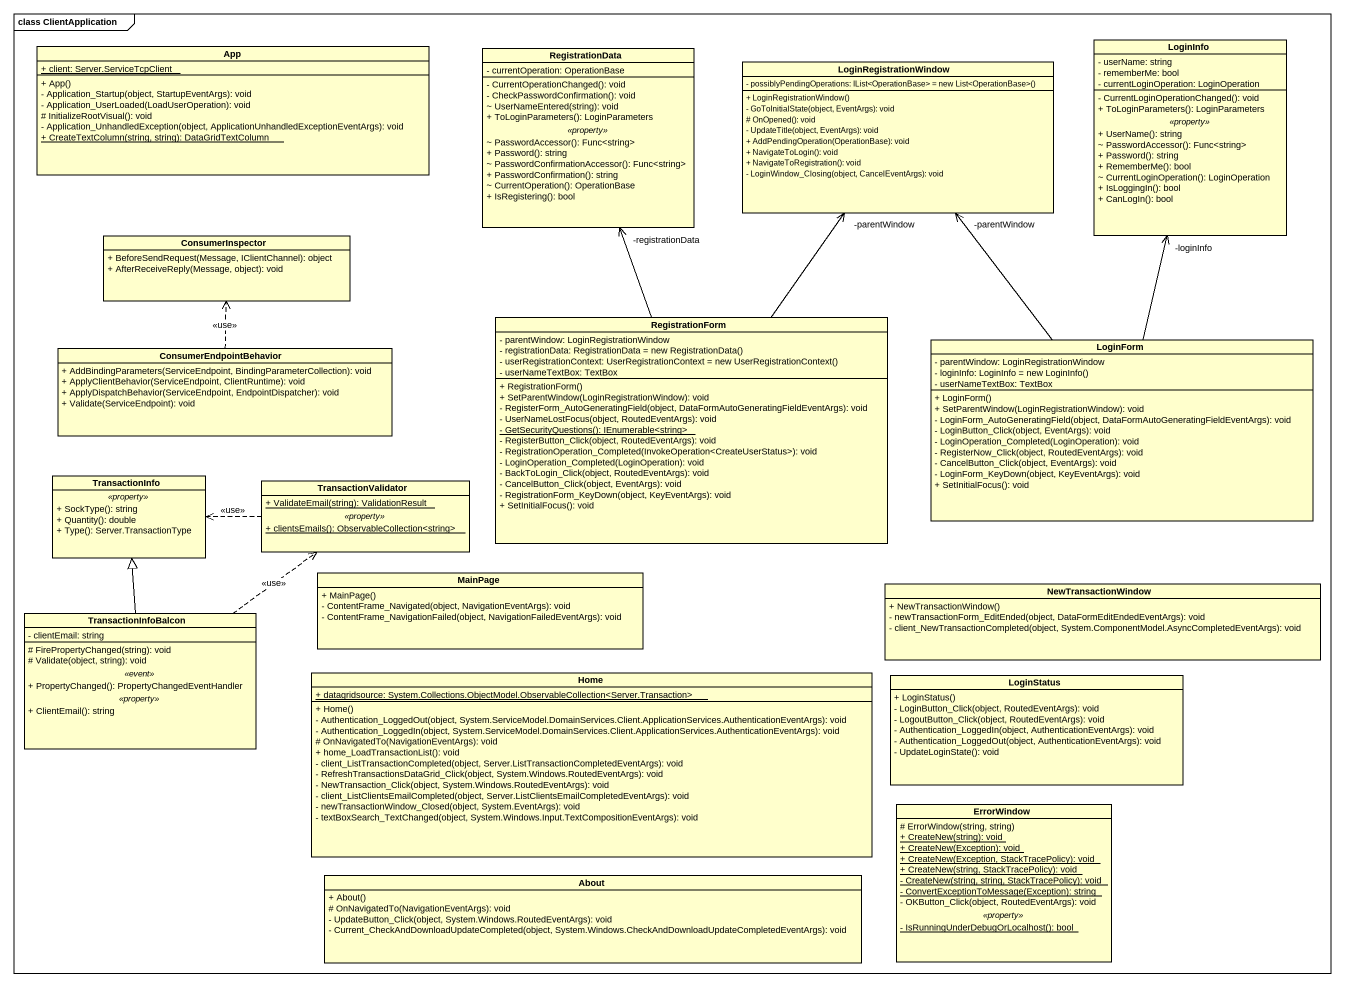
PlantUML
@startuml
mainframe class ClientApplication
hide circle
hide empty members
skinparam classAttributeIconSize 0
class App {
  {static} + client: Server.ServiceTcpClient
  + App()
  - Application_Startup(object, StartupEventArgs): void
  - Application_UserLoaded(LoadUserOperation): void
  # InitializeRootVisual(): void
  - Application_UnhandledException(object, ApplicationUnhandledExceptionEventArgs): void
  {static} + CreateTextColumn(string, string): DataGridTextColumn
}
class RegistrationData {
  - currentOperation: OperationBase
  --
  - CurrentOperationChanged(): void
  - CheckPasswordConfirmation(): void
  ~ UserNameEntered(string): void
  + ToLoginParameters(): LoginParameters
  .. <<property>> ..
  ~ PasswordAccessor(): Func<string>
  + Password(): string
  ~ PasswordConfirmationAccessor(): Func<string>
  + PasswordConfirmation(): string
  ~ CurrentOperation(): OperationBase
  + IsRegistering(): bool
}
class LoginRegistrationWindow {
  {field} - possiblyPendingOperations: IList<OperationBase> = new List<OperationBase>()
  + LoginRegistrationWindow()
  - GoToInitialState(object, EventArgs): void
  # OnOpened(): void
  - UpdateTitle(object, EventArgs): void
  + AddPendingOperation(OperationBase): void
  + NavigateToLogin(): void
  + NavigateToRegistration(): void
  - LoginWindow_Closing(object, CancelEventArgs): void
}
class LoginInfo {
  - userName: string
  - rememberMe: bool
  - currentLoginOperation: LoginOperation
  --
  - CurrentLoginOperationChanged(): void
  + ToLoginParameters(): LoginParameters
  .. <<property>> ..
  + UserName(): string
  ~ PasswordAccessor(): Func<string>
  + Password(): string
  + RememberMe(): bool
  ~ CurrentLoginOperation(): LoginOperation
  + IsLoggingIn(): bool
  + CanLogIn(): bool
}
class ConsumerInspector {
  + BeforeSendRequest(Message, IClientChannel): object
  + AfterReceiveReply(Message, object): void
}
class RegistrationForm {
  - parentWindow: LoginRegistrationWindow
  {field} - registrationData: RegistrationData = new RegistrationData()
  {field} - userRegistrationContext: UserRegistrationContext = new UserRegistrationContext()
  - userNameTextBox: TextBox
  + RegistrationForm()
  + SetParentWindow(LoginRegistrationWindow): void
  - RegisterForm_AutoGeneratingField(object, DataFormAutoGeneratingFieldEventArgs): void
  - UserNameLostFocus(object, RoutedEventArgs): void
  {static} - GetSecurityQuestions(): IEnumerable<string>
  - RegisterButton_Click(object, RoutedEventArgs): void
  - RegistrationOperation_Completed(InvokeOperation<CreateUserStatus>): void
  - LoginOperation_Completed(LoginOperation): void
  - BackToLogin_Click(object, RoutedEventArgs): void
  - CancelButton_Click(object, EventArgs): void
  - RegistrationForm_KeyDown(object, KeyEventArgs): void
  + SetInitialFocus(): void
}
class LoginForm {
  - parentWindow: LoginRegistrationWindow
  {field} - loginInfo: LoginInfo = new LoginInfo()
  - userNameTextBox: TextBox
  + LoginForm()
  + SetParentWindow(LoginRegistrationWindow): void
  - LoginForm_AutoGeneratingField(object, DataFormAutoGeneratingFieldEventArgs): void
  - LoginButton_Click(object, EventArgs): void
  - LoginOperation_Completed(LoginOperation): void
  - RegisterNow_Click(object, RoutedEventArgs): void
  - CancelButton_Click(object, EventArgs): void
  - LoginForm_KeyDown(object, KeyEventArgs): void
  + SetInitialFocus(): void
}
class ConsumerEndpointBehavior {
  + AddBindingParameters(ServiceEndpoint, BindingParameterCollection): void
  + ApplyClientBehavior(ServiceEndpoint, ClientRuntime): void
  + ApplyDispatchBehavior(ServiceEndpoint, EndpointDispatcher): void
  + Validate(ServiceEndpoint): void
}
class TransactionInfo {
  .. <<property>> ..
  + SockType(): string
  + Quantity(): double
  + Type(): Server.TransactionType
}
class TransactionValidator {
  {static} + ValidateEmail(string): ValidationResult
  .. <<property>> ..
  {static} + clientsEmails(): ObservableCollection<string>
}
class MainPage {
  + MainPage()
  - ContentFrame_Navigated(object, NavigationEventArgs): void
  - ContentFrame_NavigationFailed(object, NavigationFailedEventArgs): void
}
class TransactionInfoBalcon {
  - clientEmail: string
  --
  # FirePropertyChanged(string): void
  # Validate(object, string): void
  .. <<event>> ..
  + PropertyChanged(): PropertyChangedEventHandler
  .. <<property>> ..
  + ClientEmail(): string
}
class NewTransactionWindow {
  + NewTransactionWindow()
  - newTransactionForm_EditEnded(object, DataFormEditEndedEventArgs): void
  - client_NewTransactionCompleted(object, System.ComponentModel.AsyncCompletedEventArgs): void
}
class Home {
  {static} + datagridsource: System.Collections.ObjectModel.ObservableCollection<Server.Transaction>
  + Home()
  - Authentication_LoggedOut(object, System.ServiceModel.DomainServices.Client.ApplicationServices.AuthenticationEventArgs): void
  - Authentication_LoggedIn(object, System.ServiceModel.DomainServices.Client.ApplicationServices.AuthenticationEventArgs): void
  # OnNavigatedTo(NavigationEventArgs): void
  + home_LoadTransactionList(): void
  - client_ListTransactionCompleted(object, Server.ListTransactionCompletedEventArgs): void
  - RefreshTransactionsDataGrid_Click(object, System.Windows.RoutedEventArgs): void
  - NewTransaction_Click(object, System.Windows.RoutedEventArgs): void
  - client_ListClientsEmailCompleted(object, Server.ListClientsEmailCompletedEventArgs): void
  - newTransactionWindow_Closed(object, System.EventArgs): void
  - textBoxSearch_TextChanged(object, System.Windows.Input.TextCompositionEventArgs): void
}
class LoginStatus {
  + LoginStatus()
  - LoginButton_Click(object, RoutedEventArgs): void
  - LogoutButton_Click(object, RoutedEventArgs): void
  - Authentication_LoggedIn(object, AuthenticationEventArgs): void
  - Authentication_LoggedOut(object, AuthenticationEventArgs): void
  - UpdateLoginState(): void
}
class ErrorWindow {
  # ErrorWindow(string, string)
  {static} + CreateNew(string): void
  {static} + CreateNew(Exception): void
  {static} + CreateNew(Exception, StackTracePolicy): void
  {static} + CreateNew(string, StackTracePolicy): void
  {static} - CreateNew(string, string, StackTracePolicy): void
  {static} - ConvertExceptionToMessage(Exception): string
  - OKButton_Click(object, RoutedEventArgs): void
  .. <<property>> ..
  {static} - IsRunningUnderDebugOrLocalhost(): bool
}
class About {
  + About()
  # OnNavigatedTo(NavigationEventArgs): void
  - UpdateButton_Click(object, System.Windows.RoutedEventArgs): void
  - Current_CheckAndDownloadUpdateCompleted(object, System.Windows.CheckAndDownloadUpdateCompletedEventArgs): void
}
RegistrationForm -up-> "-registrationData" RegistrationData
RegistrationForm -up-> "-parentWindow" LoginRegistrationWindow
LoginForm -up-> "-parentWindow" LoginRegistrationWindow
LoginForm -up-> "-loginInfo" LoginInfo
ConsumerEndpointBehavior .up.> ConsumerInspector : <<use>>
TransactionValidator .left.> TransactionInfo : <<use>>
TransactionInfoBalcon -up-|> TransactionInfo
TransactionInfoBalcon .up.> TransactionValidator : <<use>>
@enduml
